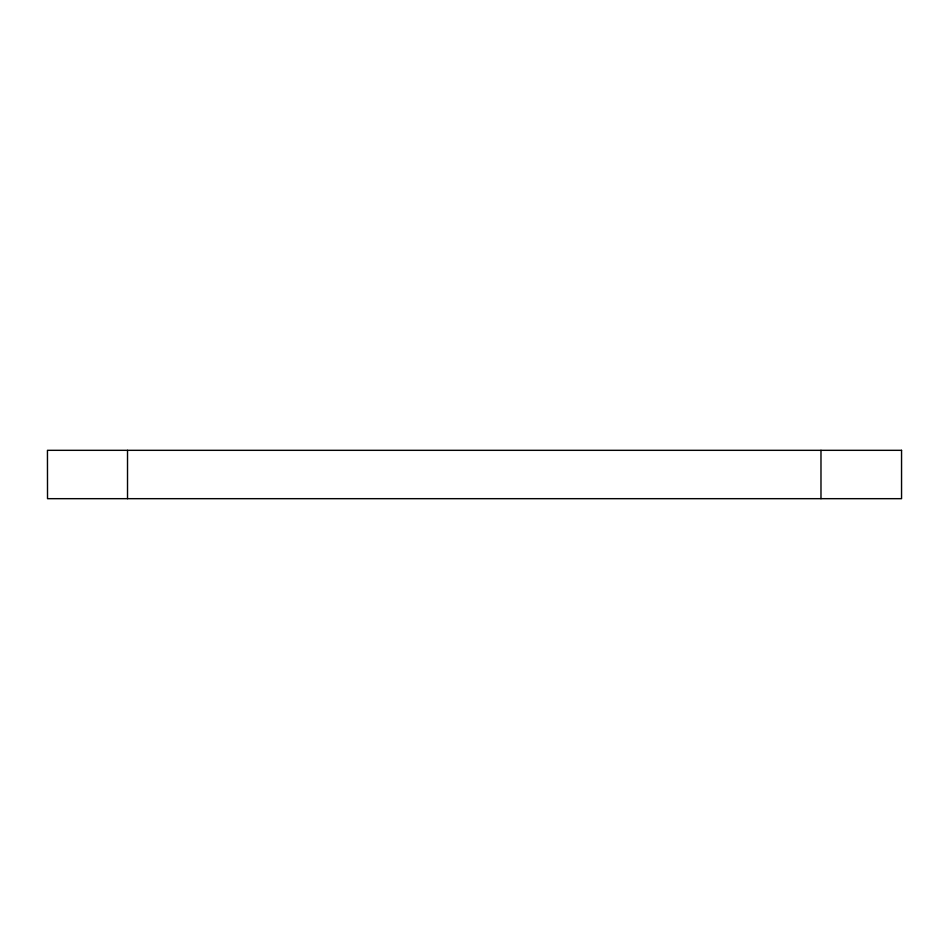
<?xml version="1.0" encoding="UTF-8"?>
<svg xmlns="http://www.w3.org/2000/svg" width="949" height="949" viewBox="0 0 949 949"><rect width="100%" height="100%" fill="white"/><g stroke="black" fill="none" stroke-linecap="round" stroke-linejoin="round"><path stroke-width="1.42" d="M820.98 450.324L820.98 498.676M127.522 450.324L127.522 498.676M901.55 450.324L47.45 450.324L47.521 498.676L901.55 498.676L901.55 450.324"/></g></svg>
